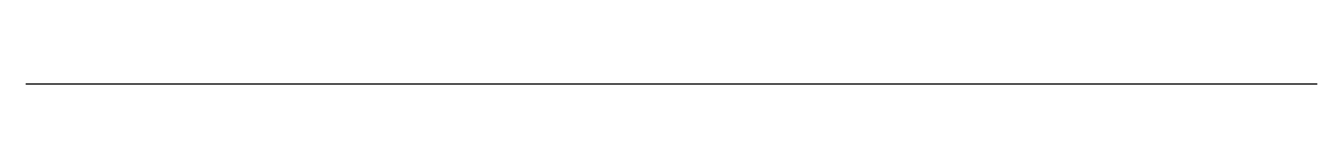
# Model space of a CAD drawing. Header units: millimetres. Extents: x 2331 to 2669, y 1476 to 1476.
import ezdxf

# ---------------------------------------------------------------- set-up
doc = ezdxf.new("R2010")
doc.units = ezdxf.units.MM

msp = doc.modelspace()

# ---------------------------------------------------------------- linework, layer by layer
msp.add_line((2330.79, 1476.4), (2669, 1476.4))

doc.saveas('drawing.dxf')
